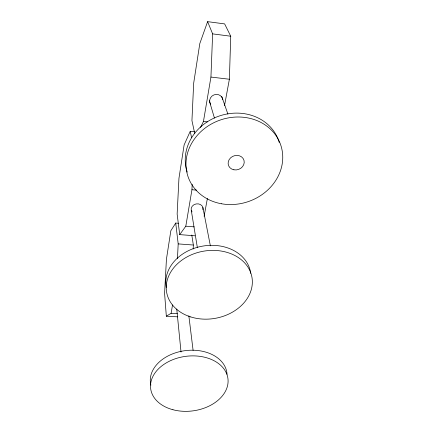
<?xml version="1.0" encoding="UTF-8"?>
<svg xmlns="http://www.w3.org/2000/svg" width="433" height="433" viewBox="0 0 433 433"><rect width="100%" height="100%" fill="white"/><g stroke="black" fill="none" stroke-linecap="round" stroke-linejoin="round"><path stroke-width="0.65" d="M224.527 105.571L229.382 79.239L230.735 36.22L224.646 23.902L207.607 21.65L199.813 43.533L193.675 83.174L191.938 120.607L194.769 133.689M200.549 127.443L203.45 121.457L210.936 77.063L212.63 33.882L207.607 21.65M193.167 249.007L193.34 245.029L191.792 235.016M194.991 235.79L179.711 234.616L185.8 226.199L191.943 189.724L192.187 184.35M177.46 258.544L178.19 243.898L175.722 223.06L178.336 223.271M175.722 223.06L170.84 230.724L166.429 259.248L164.589 293.374L166.332 316.198L171.122 313.303L172.523 304.956M204.105 216.273L207.391 198.466M194.807 131.735L190.249 131.264L184.122 144.925L178.953 178.326L177.14 214.07L179.711 234.616M171.122 313.303L177.351 313.654M166.332 316.198L177.763 316.837M178.19 243.898L193.34 245.029M185.8 226.199L194.244 226.87M191.943 189.724L196.647 190.141M203.45 121.457L207.407 121.879M210.936 77.063L229.382 79.239M212.63 33.882L230.735 36.22M221.696 96.299L227.899 114.106M209.296 100.694L214.459 118.106M190.249 131.264L191.565 137.732M202.882 207.472L210.378 245.847M191.299 210.47L197.356 247.568M188.858 315.857L193.096 350.373M176.751 309.016L181.026 352.034M210.606 104.218A6.636 6.186 -24 0 1 214.059 94.859A6.636 6.186 -24 0 1 222.719 99.644M187.251 172.107A48.334 42.743 -19.2 0 1 220.099 115.73A48.334 42.743 -19.2 0 1 279.215 142.403M192.052 211.943A5.992 5.109 -10.2 0 1 196.079 203.938A5.992 5.109 -10.2 0 1 202.893 209.826M166.304 287.431A42.802 33.877 -10 0 1 202.974 246.058A42.802 33.877 -10 0 1 250.712 273.347M150.895 385.17A38.553 27.409 -7.4 0 1 184.49 350.741A38.553 27.409 -7.4 0 1 227.038 374.307M221.415 203.754A48.972 43.127 -19 0 0 281.217 146.565A48.972 43.127 -19 0 0 200.463 132.038A48.972 43.127 -19 0 0 221.415 203.754M233.896 169.796A8.151 7.166 -19.1 0 0 244.006 160.405A8.151 7.166 -19.1 0 0 230.627 157.812A8.151 7.166 -19.1 0 0 233.896 169.796M190.801 316.951A43.305 34.077 -10 0 0 252.217 279.225A43.305 34.077 -10 0 0 184.864 258.16A43.305 34.077 -10 0 0 190.801 316.951M172.924 409.726A38.965 27.506 -7.5 0 0 227.947 378.669A38.965 27.506 -7.5 0 0 167.024 362.453A38.965 27.506 -7.5 0 0 172.924 409.726"/></g></svg>
